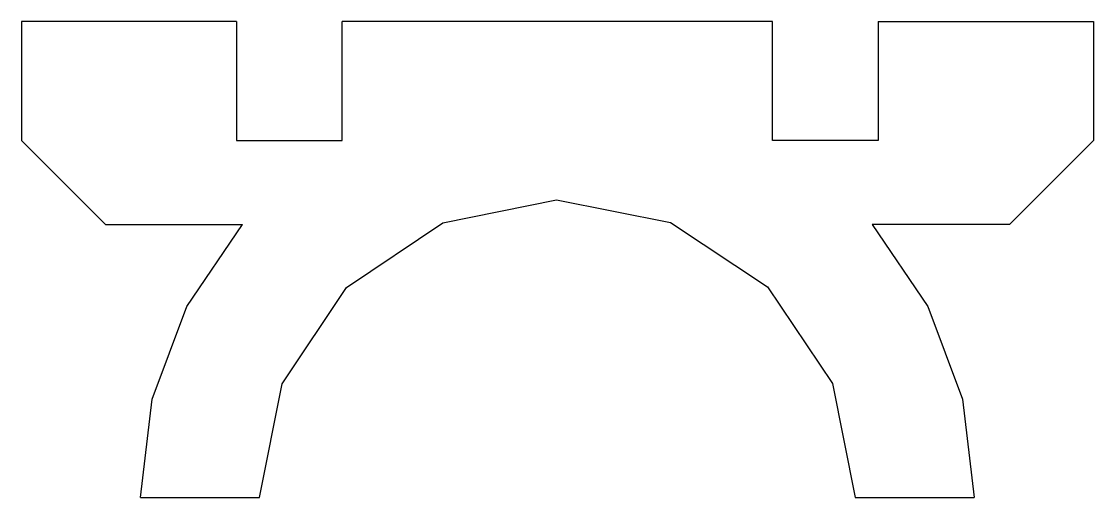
# Model space of a CAD drawing. Extents: x -18 to 18, y 0 to 16.
import ezdxf

# ---------------------------------------------------------------- set-up
doc = ezdxf.new("R2010")
doc.units = 0
doc.layers.get('0').update_dxf_attribs({"linetype": 'continuous'})

# ---------------------------------------------------------------- blocks, each defined once
blk = doc.blocks.new('BODY003')
at = {"color": 0}
for p, q in [((-10.775, 16), (-18, 16)), ((-18, 16), (-18, 12)), ((-10.775, 16), (-10.775, 12)), ((7.225, 16), (-7.225, 16)), ((-7.225, 12), (-7.225, 16)), ((7.225, 12), (7.225, 16)), ((10.775, 16), (18.008, 16)), ((10.775, 16), (10.775, 12)), ((18.008, 16), (18.008, 12)), ((-18, 12), (-15.172, 9.172)), ((-10.775, 12), (-7.225, 12)), ((10.775, 12), (7.225, 12)), ((18.008, 12), (15.18, 9.172)), ((-15.172, 9.172), (-10.577, 9.172)), ((15.18, 9.172), (10.577, 9.172)), ((10, 0), (14, 0)), ((-14, 0), (-10, 0))]:
    blk.add_line(p, q, dxfattribs=at)
for points in [[(-10, 0), (-9.242, 3.82), (-7.082, 7.06), (-3.849, 9.23), (-0.031, 10)], [(-0.031, 10), (3.805, 9.248), (7.06, 7.082), (9.236, 3.834), (10, 0)], [(-14, 0), (-13.605, 3.302), (-12.442, 6.418), (-10.577, 9.172)], [(10.577, 9.172), (12.442, 6.418), (13.605, 3.302), (14, 0)]]:
    blk.add_lwpolyline(points, dxfattribs=at)

msp = doc.modelspace()

# ---------------------------------------------------------------- block references
at = {"color": 0}
msp.add_blockref('BODY003', (0, 0), dxfattribs=at)

doc.saveas('drawing.dxf')
